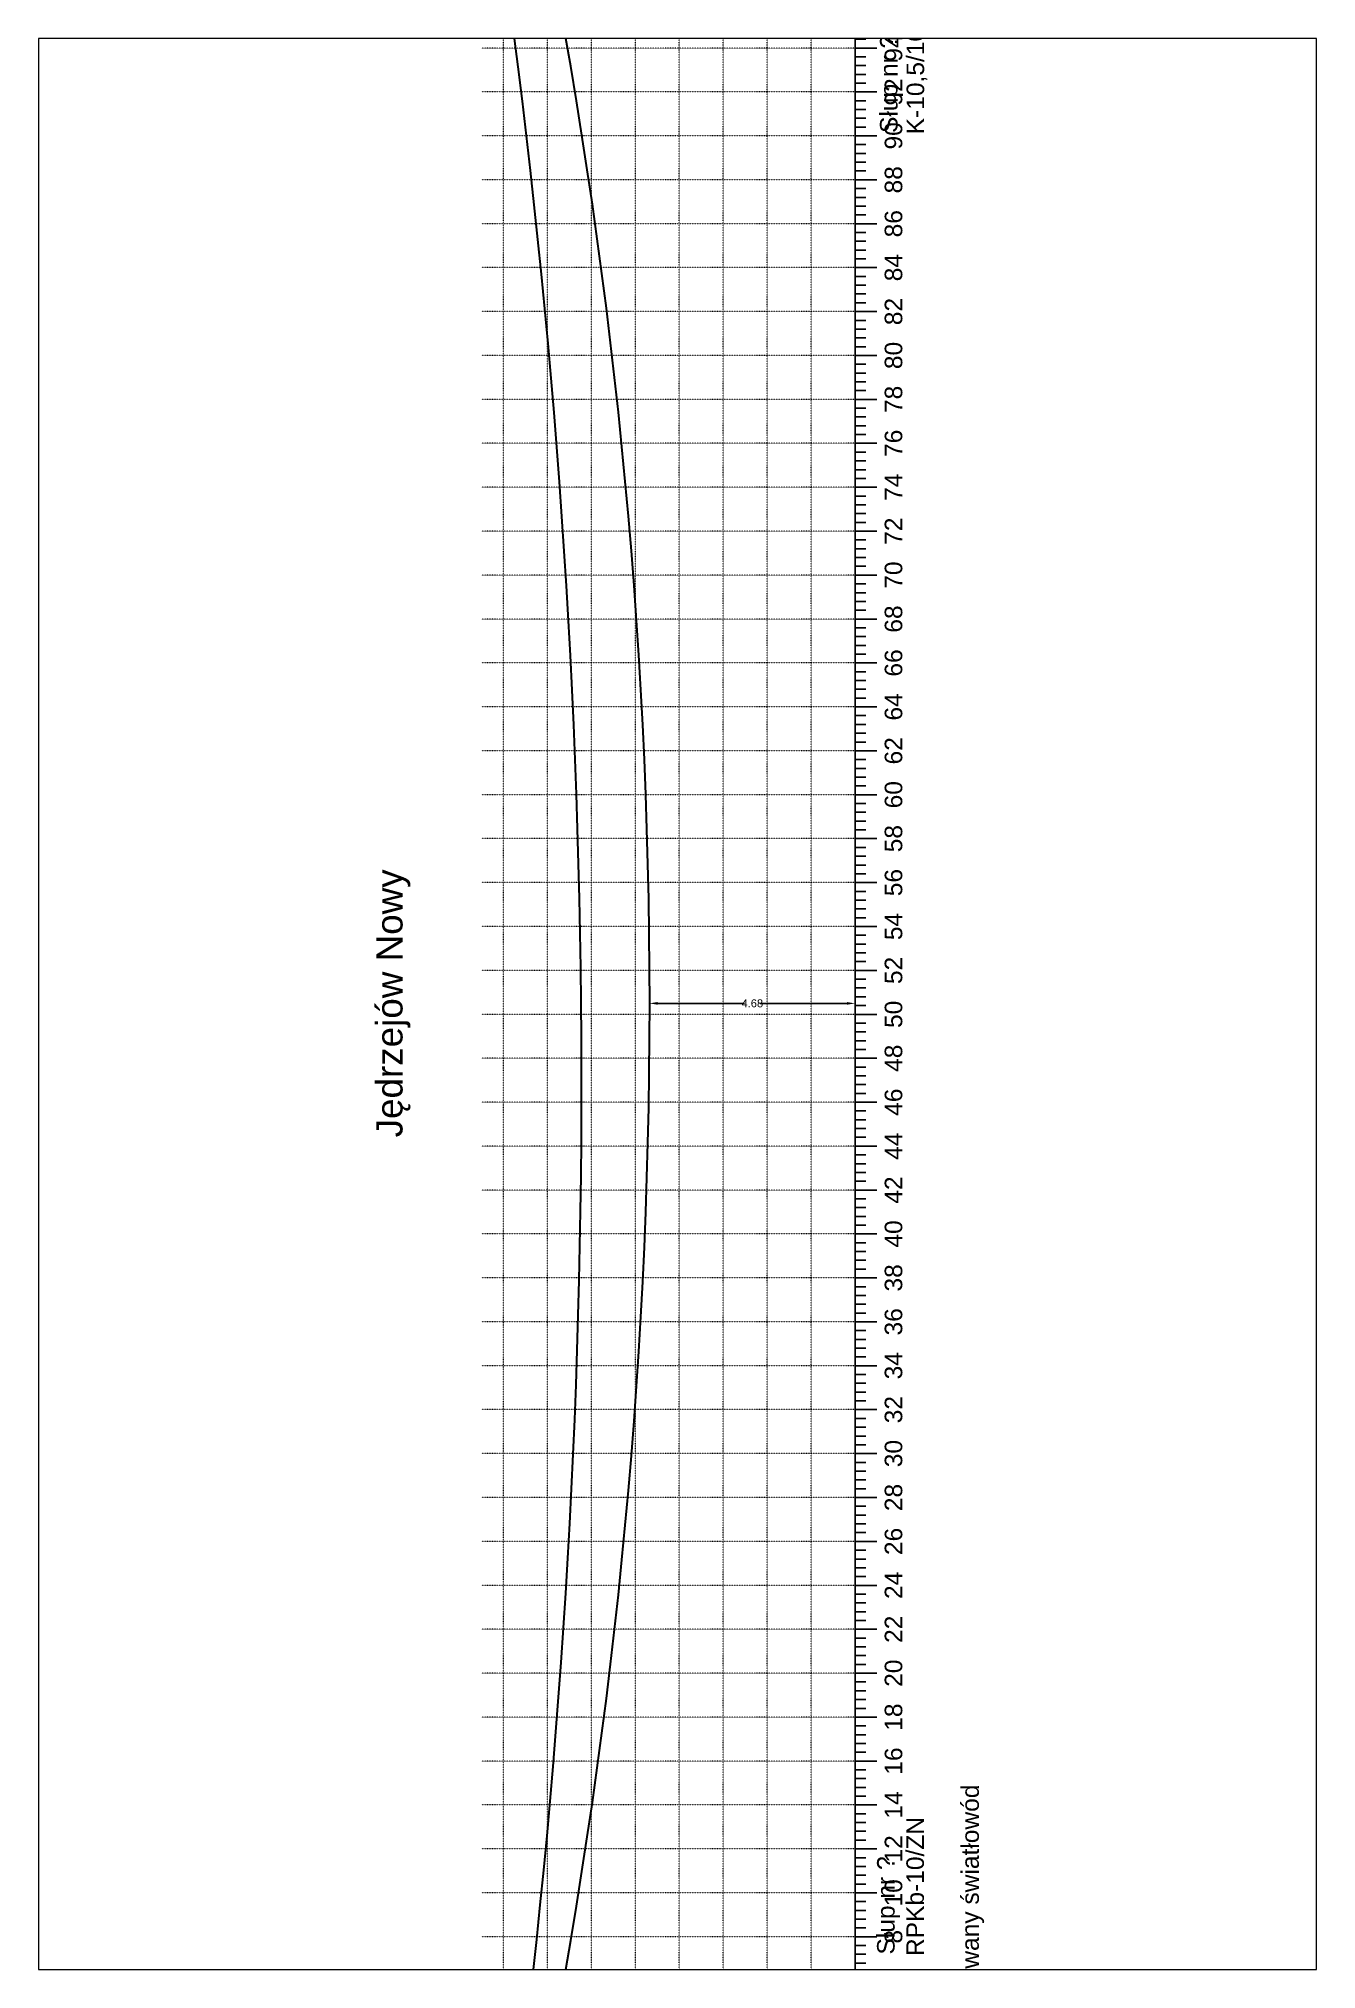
# Paper-space layout '9' of a CAD drawing. Header units: inches, sheet in millimetres. Extents: x 0 to 189, y 1 to 287.
# The model-space entities are those that its viewports show. They can reach past a viewport. Long polylines and large blocks are cut down to what shows.
import ezdxf
from ezdxf.enums import TextEntityAlignment as Align

# ---------------------------------------------------------------- set-up
doc = ezdxf.new("R2010")
doc.units = ezdxf.units.IN
doc.header["$MEASUREMENT"] = 0
doc.linetypes.add('ACAD_ISO07W100', pattern=[3, 0, -3])
doc.layers.add('ramka', color=7, linetype='Continuous', plot=False)
doc.styles.get("Standard").update_dxf_attribs({"font": 'arial.ttf'})
doc.dimstyles.get("Standard").update_dxf_attribs({"dimtxt": 0.25, "dimasz": 0.18, "dimexe": 0.18, "dimexo": 0.0625, "dimgap": -0.09, "dimtad": 0, "dimtih": 1, "dimtoh": 1, "dimzin": 0, "dimdsep": 46, "dimtxsty": 'Standard', "dimcen": 0.09, "dimadec": 0, "dimazin": 0, "dimtfac": 1, "dimtofl": 0, "dimtmove": 0, "dimatfit": 3, "dimfxl": 1, "dimtolj": 1, "dimtzin": 0, "dimarcsym": 0})

# ---------------------------------------------------------------- blocks, each defined once
blk = doc.blocks.new('*D10')
at = {"color": 0, "lineweight": -2}
for p, q in [((-73.221, 1342.73), (-73.221, 1342.855)), ((-73.041, 1342.675), (-71.063, 1342.675)), ((-68.726, 1342.675), (-70.703, 1342.675)), ((-68.546, 1342.58), (-68.546, 1342.855))]:
    blk.add_line(p, q, dxfattribs=at)
at = {"color": 0}
for points in [[(-73.041, 1342.705), (-73.041, 1342.645), (-73.221, 1342.675)], [(-68.726, 1342.705), (-68.726, 1342.645), (-68.546, 1342.675)]]:
    blk.add_solid(points, dxfattribs=at)
at = {"layer": 'Defpoints', "color": 0}
for p in [(-73.221, 1342.667), (-68.546, 1342.675), (-68.546, 1342.517)]:
    blk.add_point(p, dxfattribs=at)
at = {"color": 0, "lineweight": 25, "insert": (-70.883, 1342.675), "char_height": 0.18, "attachment_point": 5}
blk.add_mtext('\\A1;4.68', dxfattribs=at)

msp = doc.modelspace()

# ---------------------------------------------------------------- linework, layer by layer
for p, q in [((-68.546, 1317.425), (-68.546, 1367.925)), ((-68.546, 1364.825), (-68.296, 1364.825)), ((-68.546, 1364.625), (-68.296, 1364.625)), ((-68.546, 1364.425), (-68.046, 1364.425)), ((-68.546, 1364.225), (-68.296, 1364.225)), ((-68.546, 1364.025), (-68.296, 1364.025)), ((-68.546, 1363.825), (-68.296, 1363.825)), ((-68.546, 1363.625), (-68.296, 1363.625)), ((-68.546, 1363.425), (-68.046, 1363.425)), ((-68.546, 1363.225), (-68.296, 1363.225)), ((-68.546, 1363.025), (-68.296, 1363.025)), ((-68.546, 1362.825), (-68.296, 1362.825)), ((-68.546, 1362.625), (-68.296, 1362.625)), ((-68.546, 1362.425), (-68.046, 1362.425)), ((-68.546, 1362.225), (-68.296, 1362.225)), ((-68.546, 1362.025), (-68.296, 1362.025)), ((-68.546, 1361.825), (-68.296, 1361.825)), ((-68.546, 1361.625), (-68.296, 1361.625)), ((-68.546, 1361.425), (-68.046, 1361.425)), ((-68.546, 1361.225), (-68.296, 1361.225)), ((-68.546, 1361.025), (-68.296, 1361.025)), ((-68.546, 1360.825), (-68.296, 1360.825)), ((-68.546, 1360.625), (-68.296, 1360.625)), ((-68.546, 1360.425), (-68.046, 1360.425)), ((-68.546, 1360.225), (-68.296, 1360.225)), ((-68.546, 1360.025), (-68.296, 1360.025)), ((-68.546, 1359.825), (-68.296, 1359.825)), ((-68.546, 1359.625), (-68.296, 1359.625)), ((-68.546, 1359.425), (-68.046, 1359.425)), ((-68.546, 1359.225), (-68.296, 1359.225)), ((-68.546, 1359.025), (-68.296, 1359.025)), ((-68.546, 1358.825), (-68.296, 1358.825)), ((-68.546, 1358.625), (-68.296, 1358.625)), ((-68.546, 1358.425), (-68.046, 1358.425)), ((-68.546, 1358.225), (-68.296, 1358.225)), ((-68.546, 1358.025), (-68.296, 1358.025)), ((-68.546, 1357.825), (-68.296, 1357.825)), ((-68.546, 1357.625), (-68.296, 1357.625)), ((-68.546, 1357.425), (-68.046, 1357.425)), ((-68.546, 1357.225), (-68.296, 1357.225)), ((-68.546, 1357.025), (-68.296, 1357.025)), ((-68.546, 1356.825), (-68.296, 1356.825)), ((-68.546, 1356.625), (-68.296, 1356.625)), ((-68.546, 1356.425), (-68.046, 1356.425)), ((-68.546, 1356.225), (-68.296, 1356.225)), ((-68.546, 1356.025), (-68.296, 1356.025)), ((-68.546, 1355.825), (-68.296, 1355.825)), ((-68.546, 1355.625), (-68.296, 1355.625)), ((-68.546, 1355.425), (-68.046, 1355.425)), ((-68.546, 1355.225), (-68.296, 1355.225)), ((-68.546, 1355.025), (-68.296, 1355.025)), ((-68.546, 1354.825), (-68.296, 1354.825)), ((-68.546, 1354.625), (-68.296, 1354.625)), ((-68.546, 1354.425), (-68.046, 1354.425)), ((-68.546, 1354.225), (-68.296, 1354.225)), ((-68.546, 1354.025), (-68.296, 1354.025)), ((-68.546, 1353.825), (-68.296, 1353.825)), ((-68.546, 1353.625), (-68.296, 1353.625)), ((-68.546, 1353.425), (-68.046, 1353.425)), ((-68.546, 1353.225), (-68.296, 1353.225)), ((-68.546, 1353.025), (-68.296, 1353.025)), ((-68.546, 1352.825), (-68.296, 1352.825)), ((-68.546, 1352.625), (-68.296, 1352.625)), ((-68.546, 1352.425), (-68.046, 1352.425)), ((-68.546, 1352.225), (-68.296, 1352.225)), ((-68.546, 1352.025), (-68.296, 1352.025)), ((-68.546, 1351.825), (-68.296, 1351.825)), ((-68.546, 1351.625), (-68.296, 1351.625)), ((-68.546, 1351.425), (-68.046, 1351.425)), ((-68.546, 1351.225), (-68.296, 1351.225)), ((-68.546, 1351.025), (-68.296, 1351.025)), ((-68.546, 1350.825), (-68.296, 1350.825)), ((-68.546, 1350.625), (-68.296, 1350.625)), ((-68.546, 1350.425), (-68.046, 1350.425)), ((-68.546, 1350.225), (-68.296, 1350.225)), ((-68.546, 1350.025), (-68.296, 1350.025)), ((-68.546, 1349.825), (-68.296, 1349.825)), ((-68.546, 1349.625), (-68.296, 1349.625)), ((-68.546, 1349.425), (-68.046, 1349.425)), ((-68.546, 1349.225), (-68.296, 1349.225)), ((-68.546, 1349.025), (-68.296, 1349.025)), ((-68.546, 1348.825), (-68.296, 1348.825)), ((-68.546, 1348.625), (-68.296, 1348.625)), ((-68.546, 1348.425), (-68.046, 1348.425)), ((-68.546, 1348.225), (-68.296, 1348.225)), ((-68.546, 1348.025), (-68.296, 1348.025)), ((-68.546, 1347.825), (-68.296, 1347.825)), ((-68.546, 1347.625), (-68.296, 1347.625)), ((-68.546, 1347.425), (-68.046, 1347.425)), ((-68.546, 1347.225), (-68.296, 1347.225)), ((-68.546, 1347.025), (-68.296, 1347.025)), ((-68.546, 1346.825), (-68.296, 1346.825)), ((-68.546, 1346.625), (-68.296, 1346.625)), ((-68.546, 1346.425), (-68.046, 1346.425)), ((-68.546, 1346.225), (-68.296, 1346.225)), ((-68.546, 1346.025), (-68.296, 1346.025)), ((-68.546, 1345.825), (-68.296, 1345.825)), ((-68.546, 1345.625), (-68.296, 1345.625)), ((-68.546, 1345.425), (-68.046, 1345.425)), ((-68.546, 1345.225), (-68.296, 1345.225)), ((-68.546, 1345.025), (-68.296, 1345.025)), ((-68.546, 1344.825), (-68.296, 1344.825)), ((-68.546, 1344.625), (-68.296, 1344.625)), ((-68.546, 1344.425), (-68.046, 1344.425)), ((-68.546, 1344.225), (-68.296, 1344.225)), ((-68.546, 1344.025), (-68.296, 1344.025)), ((-68.546, 1343.825), (-68.296, 1343.825)), ((-68.546, 1343.625), (-68.296, 1343.625)), ((-68.546, 1343.425), (-68.046, 1343.425)), ((-68.546, 1343.225), (-68.296, 1343.225)), ((-68.546, 1343.025), (-68.296, 1343.025)), ((-68.546, 1342.825), (-68.296, 1342.825)), ((-68.546, 1342.625), (-68.296, 1342.625)), ((-68.546, 1342.425), (-68.046, 1342.425)), ((-68.546, 1342.225), (-68.296, 1342.225)), ((-68.546, 1342.025), (-68.296, 1342.025)), ((-68.546, 1341.825), (-68.296, 1341.825)), ((-68.546, 1341.625), (-68.296, 1341.625)), ((-68.546, 1341.425), (-68.046, 1341.425)), ((-68.546, 1341.225), (-68.296, 1341.225)), ((-68.546, 1341.025), (-68.296, 1341.025)), ((-68.546, 1340.825), (-68.296, 1340.825)), ((-68.546, 1340.625), (-68.296, 1340.625)), ((-68.546, 1340.425), (-68.046, 1340.425)), ((-68.546, 1340.225), (-68.296, 1340.225)), ((-68.546, 1340.025), (-68.296, 1340.025)), ((-68.546, 1339.825), (-68.296, 1339.825)), ((-68.546, 1339.625), (-68.296, 1339.625)), ((-68.546, 1339.425), (-68.046, 1339.425)), ((-68.546, 1339.225), (-68.296, 1339.225)), ((-68.546, 1339.025), (-68.296, 1339.025)), ((-68.546, 1338.825), (-68.296, 1338.825)), ((-68.546, 1338.625), (-68.296, 1338.625)), ((-68.546, 1338.425), (-68.046, 1338.425)), ((-68.546, 1338.225), (-68.296, 1338.225)), ((-68.546, 1338.025), (-68.296, 1338.025)), ((-68.546, 1337.825), (-68.296, 1337.825)), ((-68.546, 1337.625), (-68.296, 1337.625)), ((-68.546, 1337.425), (-68.046, 1337.425)), ((-68.546, 1337.225), (-68.296, 1337.225)), ((-68.546, 1337.025), (-68.296, 1337.025)), ((-68.546, 1336.825), (-68.296, 1336.825)), ((-68.546, 1336.625), (-68.296, 1336.625)), ((-68.546, 1336.425), (-68.046, 1336.425)), ((-68.546, 1336.225), (-68.296, 1336.225)), ((-68.546, 1336.025), (-68.296, 1336.025)), ((-68.546, 1335.825), (-68.296, 1335.825)), ((-68.546, 1335.625), (-68.296, 1335.625)), ((-68.546, 1335.425), (-68.046, 1335.425)), ((-68.546, 1335.225), (-68.296, 1335.225)), ((-68.546, 1335.025), (-68.296, 1335.025)), ((-68.546, 1334.825), (-68.296, 1334.825)), ((-68.546, 1334.625), (-68.296, 1334.625)), ((-68.546, 1334.425), (-68.046, 1334.425)), ((-68.546, 1334.225), (-68.296, 1334.225)), ((-68.546, 1334.025), (-68.296, 1334.025)), ((-68.546, 1333.825), (-68.296, 1333.825)), ((-68.546, 1333.625), (-68.296, 1333.625)), ((-68.546, 1333.425), (-68.046, 1333.425)), ((-68.546, 1333.225), (-68.296, 1333.225)), ((-68.546, 1333.025), (-68.296, 1333.025)), ((-68.546, 1332.825), (-68.296, 1332.825)), ((-68.546, 1332.625), (-68.296, 1332.625)), ((-68.546, 1332.425), (-68.046, 1332.425)), ((-68.546, 1332.225), (-68.296, 1332.225)), ((-68.546, 1332.025), (-68.296, 1332.025)), ((-68.546, 1331.825), (-68.296, 1331.825)), ((-68.546, 1331.625), (-68.296, 1331.625)), ((-68.546, 1331.425), (-68.046, 1331.425)), ((-68.546, 1331.225), (-68.296, 1331.225)), ((-68.546, 1331.025), (-68.296, 1331.025)), ((-68.546, 1330.825), (-68.296, 1330.825)), ((-68.546, 1330.625), (-68.296, 1330.625)), ((-68.546, 1330.425), (-68.046, 1330.425)), ((-68.546, 1330.225), (-68.296, 1330.225)), ((-68.546, 1330.025), (-68.296, 1330.025)), ((-68.546, 1329.825), (-68.296, 1329.825)), ((-68.546, 1329.625), (-68.296, 1329.625)), ((-68.546, 1329.425), (-68.046, 1329.425)), ((-68.546, 1329.225), (-68.296, 1329.225)), ((-68.546, 1329.025), (-68.296, 1329.025)), ((-68.546, 1328.825), (-68.296, 1328.825)), ((-68.546, 1328.625), (-68.296, 1328.625)), ((-68.546, 1328.425), (-68.046, 1328.425)), ((-68.546, 1328.225), (-68.296, 1328.225)), ((-68.546, 1328.025), (-68.296, 1328.025)), ((-68.546, 1327.825), (-68.296, 1327.825)), ((-68.546, 1327.625), (-68.296, 1327.625)), ((-68.546, 1327.425), (-68.046, 1327.425)), ((-68.546, 1327.225), (-68.296, 1327.225)), ((-68.546, 1327.025), (-68.296, 1327.025)), ((-68.546, 1326.825), (-68.296, 1326.825)), ((-68.546, 1326.625), (-68.296, 1326.625)), ((-68.546, 1326.425), (-68.046, 1326.425)), ((-68.546, 1326.225), (-68.296, 1326.225)), ((-68.546, 1326.025), (-68.296, 1326.025)), ((-68.546, 1325.825), (-68.296, 1325.825)), ((-68.546, 1325.625), (-68.296, 1325.625)), ((-68.546, 1325.425), (-68.046, 1325.425)), ((-68.546, 1325.225), (-68.296, 1325.225)), ((-68.546, 1325.025), (-68.296, 1325.025)), ((-68.546, 1324.825), (-68.296, 1324.825)), ((-68.546, 1324.625), (-68.296, 1324.625)), ((-68.546, 1324.425), (-68.046, 1324.425)), ((-68.546, 1324.225), (-68.296, 1324.225)), ((-68.546, 1324.025), (-68.296, 1324.025)), ((-68.546, 1323.825), (-68.296, 1323.825)), ((-68.546, 1323.625), (-68.296, 1323.625)), ((-68.546, 1323.425), (-68.046, 1323.425)), ((-68.546, 1323.225), (-68.296, 1323.225)), ((-68.546, 1323.025), (-68.296, 1323.025)), ((-68.546, 1322.825), (-68.296, 1322.825)), ((-68.546, 1322.625), (-68.296, 1322.625)), ((-68.546, 1322.425), (-68.046, 1322.425)), ((-68.546, 1322.225), (-68.296, 1322.225)), ((-68.546, 1322.025), (-68.296, 1322.025)), ((-68.546, 1321.825), (-68.296, 1321.825)), ((-68.546, 1321.625), (-68.296, 1321.625)), ((-68.546, 1321.425), (-68.046, 1321.425)), ((-68.546, 1321.225), (-68.296, 1321.225)), ((-68.546, 1321.025), (-68.296, 1321.025)), ((-68.546, 1320.825), (-68.296, 1320.825)), ((-68.546, 1320.625), (-68.296, 1320.625))]:
    msp.add_line(p, q)
at = {"linetype": 'ACAD_ISO07W100', "lineweight": 15, "ltscale": 0.1}
for p, q in [((-76.546, 1317.425), (-76.546, 1367.425)), ((-75.546, 1317.425), (-75.546, 1367.425)), ((-74.546, 1317.425), (-74.546, 1367.425)), ((-73.546, 1317.425), (-73.546, 1367.425)), ((-72.546, 1317.425), (-72.546, 1367.425)), ((-71.546, 1317.425), (-71.546, 1367.425)), ((-70.546, 1317.425), (-70.546, 1367.425)), ((-69.546, 1317.425), (-69.546, 1367.425)), ((-68.546, 1317.425), (-68.546, 1367.425)), ((-68.546, 1364.425), (-77.046, 1364.425)), ((-68.546, 1363.425), (-77.046, 1363.425)), ((-68.546, 1362.425), (-77.046, 1362.425)), ((-68.546, 1361.425), (-77.046, 1361.425)), ((-68.546, 1360.425), (-77.046, 1360.425)), ((-68.546, 1359.425), (-77.046, 1359.425)), ((-68.546, 1358.425), (-77.046, 1358.425)), ((-68.546, 1357.425), (-77.046, 1357.425)), ((-68.546, 1356.425), (-77.046, 1356.425)), ((-68.546, 1355.425), (-77.046, 1355.425)), ((-68.546, 1354.425), (-77.046, 1354.425)), ((-68.546, 1353.425), (-77.046, 1353.425)), ((-68.546, 1352.425), (-77.046, 1352.425)), ((-68.546, 1351.425), (-77.046, 1351.425)), ((-68.546, 1350.425), (-77.046, 1350.425)), ((-68.546, 1349.425), (-77.046, 1349.425)), ((-68.546, 1348.425), (-77.046, 1348.425)), ((-68.546, 1347.425), (-77.046, 1347.425)), ((-68.546, 1346.425), (-77.046, 1346.425)), ((-68.546, 1345.425), (-77.046, 1345.425)), ((-68.546, 1344.425), (-77.046, 1344.425)), ((-68.546, 1343.425), (-77.046, 1343.425)), ((-68.546, 1342.425), (-77.046, 1342.425)), ((-68.546, 1341.425), (-77.046, 1341.425)), ((-68.546, 1340.425), (-77.046, 1340.425)), ((-68.546, 1339.425), (-77.046, 1339.425)), ((-68.546, 1338.425), (-77.046, 1338.425)), ((-68.546, 1337.425), (-77.046, 1337.425)), ((-68.546, 1336.425), (-77.046, 1336.425)), ((-68.546, 1335.425), (-77.046, 1335.425)), ((-68.546, 1334.425), (-77.046, 1334.425)), ((-68.546, 1333.425), (-77.046, 1333.425)), ((-68.546, 1332.425), (-77.046, 1332.425)), ((-68.546, 1331.425), (-77.046, 1331.425)), ((-68.546, 1330.425), (-77.046, 1330.425)), ((-68.546, 1329.425), (-77.046, 1329.425)), ((-68.546, 1328.425), (-77.046, 1328.425)), ((-68.546, 1327.425), (-77.046, 1327.425)), ((-68.546, 1326.425), (-77.046, 1326.425)), ((-68.546, 1325.425), (-77.046, 1325.425)), ((-68.546, 1324.425), (-77.046, 1324.425)), ((-68.546, 1323.425), (-77.046, 1323.425)), ((-68.546, 1322.425), (-77.046, 1322.425)), ((-68.546, 1321.425), (-77.046, 1321.425))]:
    msp.add_line(p, q, dxfattribs=at)
at = {"lineweight": 30}
msp.add_arc((-261.308, 1340.845), 186.538, 352.7874, 8.34714, dxfattribs=at)
at = {"color": 3, "lineweight": 30}
msp.add_arc((-200.733, 1342.675), 127.513, 348.57881, 11.42119, dxfattribs=at)
at = {"layer": 'ramka'}
msp.add_line((-68.546, 1317.425), (-68.546, 1342.675), dxfattribs=at)

# ---------------------------------------------------------------- texts
for s, p in [('K-10,5/10/E', (-66.972, 1362.46)), ('Słup nr ?', (-67.577, 1362.491)), ('projektowany światłowód', (-65.726, 1318.71)), ('RPKb-10/ZN', (-66.977, 1320.986)), ('Słup nr ?', (-67.644, 1321.02))]:
    msp.add_text(s, height=0.4, rotation=90).set_placement(p)
for s, height, p in [('94', 0.4, (-67.47, 1364.425)), ('92', 0.4, (-67.47, 1363.425)), ('90', 0.4, (-67.47, 1362.425)), ('88', 0.4, (-67.47, 1361.425)), ('86', 0.4, (-67.47, 1360.425)), ('84', 0.4, (-67.47, 1359.425)), ('82', 0.4, (-67.47, 1358.425)), ('80', 0.4, (-67.47, 1357.425)), ('78', 0.4, (-67.47, 1356.425)), ('76', 0.4, (-67.47, 1355.425)), ('74', 0.4, (-67.47, 1354.425)), ('72', 0.4, (-67.47, 1353.425)), ('70', 0.4, (-67.47, 1352.425)), ('68', 0.4, (-67.47, 1351.425)), ('66', 0.4, (-67.47, 1350.425)), ('64', 0.4, (-67.47, 1349.425)), ('62', 0.4, (-67.47, 1348.425)), ('60', 0.4, (-67.47, 1347.425)), ('58', 0.4, (-67.47, 1346.425)), ('Jędrzejów Nowy', 0.6, (-78.846, 1342.675)), ('56', 0.4, (-67.47, 1345.425)), ('54', 0.4, (-67.47, 1344.425)), ('52', 0.4, (-67.47, 1343.425)), ('50', 0.4, (-67.47, 1342.425)), ('48', 0.4, (-67.47, 1341.425)), ('46', 0.4, (-67.47, 1340.425)), ('44', 0.4, (-67.47, 1339.425)), ('42', 0.4, (-67.47, 1338.425)), ('40', 0.4, (-67.47, 1337.425)), ('38', 0.4, (-67.47, 1336.425)), ('36', 0.4, (-67.47, 1335.425)), ('34', 0.4, (-67.47, 1334.425)), ('32', 0.4, (-67.47, 1333.425)), ('30', 0.4, (-67.47, 1332.425)), ('28', 0.4, (-67.47, 1331.425)), ('26', 0.4, (-67.47, 1330.425)), ('24', 0.4, (-67.47, 1329.425)), ('22', 0.4, (-67.47, 1328.425)), ('20', 0.4, (-67.47, 1327.425)), ('18', 0.4, (-67.47, 1326.425)), ('16', 0.4, (-67.47, 1325.425)), ('14', 0.4, (-67.47, 1324.425)), ('12', 0.4, (-67.47, 1323.425)), ('10', 0.4, (-67.47, 1322.425)), ('8', 0.4, (-67.47, 1321.425)), ('6', 0.4, (-67.47, 1320.425))]:
    msp.add_text(s, height=height, rotation=90).set_placement(p, align=Align.CENTER)

# ---------------------------------------------------------------- dimensions: what is measured, and where the dimension line sits
at = {"lineweight": 25}
dim = msp.add_linear_dim(base=(-68.546, 1342.675), p1=(-73.221, 1342.667), p2=(-68.546, 1342.517), angle=180, text='4.68', dimstyle='Standard', dxfattribs=at)
dim.commit()
dim.dimension.update_dxf_attribs({"geometry": '*D10', "text_midpoint": (-70.883, 1342.675)})

psp = doc.layouts.new('9')

# ---------------------------------------------------------------- viewports
at = {"layer": '0', "lineweight": 25}
psp.add_viewport(center=(94.82, 143.8), size=(189.06, 285.719), view_center_point=(-72.586, 1342.66), view_height=43.9568, dxfattribs=at)

doc.saveas('drawing.dxf')
